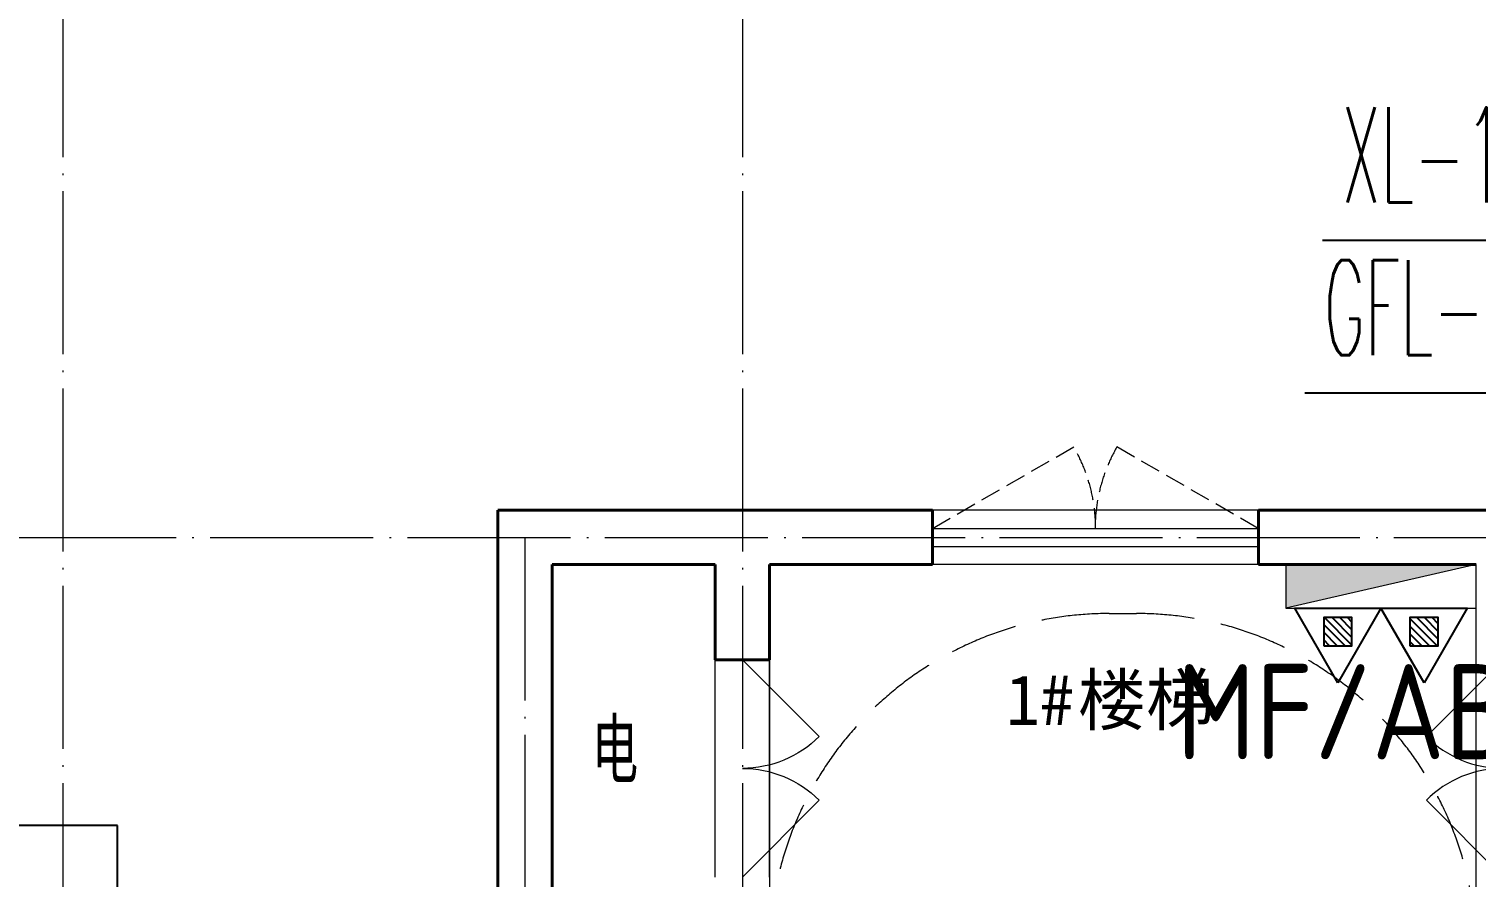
# Model space of a CAD drawing. Extents: x 27938 to 650306, y -92720 to 1524912.
# Drawn here: x 281791 to 287117, y 452332 to 455454 of the extents above; entities that cross this region are included whole.
import ezdxf

# ---------------------------------------------------------------- set-up
doc = ezdxf.new("R2010")
doc.units = 0
doc.header["$LTSCALE"] = 1000
doc.header["$MEASUREMENT"] = 0
doc.linetypes.add('DASH', pattern=[0.35, 0.25, -0.1])
doc.linetypes.add('DOTE', pattern=[2.4200000000000004, 2, -0.2, 0.02, -0.2])
for name, color, linetype in [('DIM_SYMB', 3, 'Continuous'), ('DIM_不分区消火栓', 3, 'Continuous'), ('DIM_管井排水', 3, 'Continuous'), ('DIM_餐饮排水', 3, 'Continuous'), ('EQUIP_灭火器', 7, 'Continuous'), ('PUB_TEXT', 4, 'Continuous'), ('TEXT_灭火器', 7, 'Continuous')]:
    doc.layers.add(name, color=color, linetype=linetype)
for name, color, linetype, lineweight in [('DOTE', 19, 'DOTE', 9), ('EQUIP_消火栓', 242, 'Continuous', 18), ('STAIR', 2, 'Continuous', 18), ('WALL', 9, 'Continuous', 40), ('WINDOW', 8, 'Continuous', 15)]:
    doc.layers.add(name, color=color, linetype=linetype, lineweight=lineweight)
doc.styles.add('_TWT_SERIAL', font='simplex.shx', dxfattribs={"width": 0.6, "oblique": 10, "height": 3, "bigfont": 'aadri.shx'})
doc.styles.get("Standard").update_dxf_attribs({"font": 'gbenor.shx', "bigfont": 'gbcbig.shx'})
doc.styles.add('黑体', font='simhei.ttf')

# ---------------------------------------------------------------- blocks, each defined once
blk = doc.blocks.new('FGDGDRGSDGDG')
at = {"layer": 'DOTE', "linetype": 'DOTE', "ltscale": 0.3}
for p, q in [((499982.4698887544, 529998.4609255956), (499982.4698887547, 523848.4609176683)), ((502482.4698907363, 529998.4609255956), (502482.4698907366, 522348.4609178717)), ((488182.4698887547, 527998.4609255956), (546982.4698887588, 527998.4609255956)), ((501682.469890744, 527998.4609255956), (501682.4698907441, 526448.4609255957))]:
    blk.add_line(p, q, dxfattribs=at)
blk = doc.blocks.new('$DorLib2D$00000116')
at = {"color": 0}
for p, q in [((-0.4999999999999929, 7.105427357601002e-15), (-0.146446609406766, 0.353553390593234)), ((0.5000000000000071, 7.105427357601002e-15), (0.1464466094067731, 0.353553390593234))]:
    blk.add_line(p, q, dxfattribs=at)
for centre, radius, start, end in [((-0.4999999999984652, 4.831690603168681e-13), 0.4999999999984674, 0, 45), ((0.4999999999977511, 9.059419880941277e-13), 0.4999999999976598, 135, 180)]:
    blk.add_arc(centre, radius, start, end, dxfattribs=at)
blk = doc.blocks.new('$WINLIB2D$00000001')
at = {"color": 0}
for points in [[(-0.4999999999999964, 0.5000000000000142), (-0.4999999999999964, -0.4999999999999858)], [(-0.4999999999999964, 0.5000000000000142), (0.5000000000000036, 0.5000000000000142)], [(0.5000000000000036, -0.4999999999999858), (0.5000000000000036, 0.5000000000000142)], [(0.5000000000000036, 0.1666666666666714), (-0.4999999999999964, 0.1666666666666714)], [(0.5000000000000036, -0.1666666666666572), (-0.4999999999999964, -0.1666666666666572)], [(-0.4999999999999964, -0.4999999999999858), (0.5000000000000036, -0.4999999999999858)]]:
    blk.add_lwpolyline(points, dxfattribs=at)
blk = doc.blocks.new('$TwtSys$00000434')
at = {"color": 7}
for p, q in [((-0.5, 0.5), (-0.5, -0.5)), ((-0.5, -0.5), (0.5, 0.5)), ((0.5, 0.5), (-0.5, 0.5)), ((0.5, -0.5), (0.5, 0.5)), ((-0.5, -0.5), (0.5, -0.5))]:
    blk.add_line(p, q, dxfattribs=at)
blk.add_solid([(0.5, -0.5), (0.5, 0.5), (-0.5, -0.5)], dxfattribs=at)
blk = doc.blocks.new('$TwtSys$00000546')
h = blk.add_hatch()
h.set_pattern_fill('ANSI31', color=1, scale=200, style=0)
h.set_pattern_definition([(45, (-38543.80223862439, -6670.830405693208), (-17.67766952966369, 17.67766952966369), [])])
h.paths.add_polyline_path([(-64.92232553117356, 173.7449990885525), (64.922325531159, 173.7449990885525), (64.922325531159, 43.90034802621994), (-64.92232553117356, 43.90034802621994)])
at = {"color": 1}
for points in [[(0, 343.6163707387423), (-198.3870041439732, 0), (198.3870041439732, 0)], [(-64.92232553117356, 173.7449990885525), (64.922325531159, 173.7449990885525), (64.922325531159, 43.90034802621994), (-64.92232553117356, 43.90034802621994)]]:
    blk.add_lwpolyline(points, close=True, dxfattribs=at)

msp = doc.modelspace()

# ---------------------------------------------------------------- linework, layer by layer
at = {"layer": 'DIM_SYMB', "color": 8}
msp.add_lwpolyline([(285141.5787002591, 449842.0865620388, 0, 0, 0), (285141.5787002591, 452767.0865620388, 0, 0, 0), (286491.5787002591, 452767.0865620388, 0, 0, 0), (286491.5787002591, 451532.0865620388, 0, 40.00000000000001, 0), (286491.5787002591, 451682.0865620388, 0, 0, 0)], format="xyseb", dxfattribs=at)
at = {"layer": 'DIM_不分区消火栓'}
msp.add_line((287416.5787024349, 454675.1827806291), (286552.0578658709, 454675.1827806291), dxfattribs=at)
at = {"layer": 'DIM_管井排水'}
msp.add_line((287416.5787024349, 454112.8976580264), (286486.534614763, 454112.8976580264), dxfattribs=at)
at = {"layer": 'DIM_餐饮排水'}
for p, q in [((282116.6398894856, 452521.3084387339), (281128.8582840687, 452521.3084387339)), ((282116.6398894856, 451832.0865620823), (282116.6398894856, 452521.3084387339))]:
    msp.add_line(p, q, dxfattribs=at)
at = {"layer": 'STAIR', "color": 8}
for p, q in [((287116.5787002591, 453482.0865620388), (284516.5787002591, 453482.0865620388)), ((284516.5787002591, 453482.0865620388), (284516.5787002591, 452052.0865620388)), ((287116.5787002591, 452052.0865620388), (287116.5787002591, 453482.0865620388))]:
    msp.add_line(p, q, dxfattribs=at)
at = {"layer": 'STAIR', "color": 8, "linetype": 'DASH'}
msp.add_lwpolyline([(284516.5787002471, 452052.0865620318, -0.4142135623699036), (285766.5787002471, 453302.0865620182), (285866.5787002591, 453302.0865620182, -0.4142135623699035), (287116.5787002591, 452052.0865620318)], format="xyb", dxfattribs=at)
at = {"layer": 'WALL', "color": 8}
for p, q in [((283516.57870021, 453682.0865641697), (284416.5787000071, 453682.0865641581)), ((283516.57870021, 453682.0865641697), (283516.57870021, 452132.0865620815)), ((285116.5787024689, 453682.0865620368), (284416.5787024704, 453682.0865620361)), ((285116.5787024689, 453482.0865620359), (285116.5787024689, 453682.0865620368)), ((287216.5787024704, 453682.0865620361), (286316.5787024689, 453682.0865620368)), ((286316.5787024689, 453682.0865620368), (286316.5787024688, 453482.0865620359)), ((283716.578700208, 453482.0865641571), (284316.5787002117, 453482.0865641571)), ((283716.578700208, 453482.0865641571), (283716.5787002081, 452132.0865620732)), ((284316.5787002117, 453482.0865641571), (284316.5787002235, 453132.0868782023)), ((284516.5787002192, 453482.0865620368), (285116.5787024689, 453482.0865620359)), ((284516.5787002324, 453132.0868782088), (284516.5787002192, 453482.0865620368)), ((286316.5787024688, 453482.0865620359), (287116.578702439, 453482.0865620368)), ((284316.5787002235, 453132.0868782023), (284516.5787002324, 453132.0868782088))]:
    msp.add_line(p, q, dxfattribs=at)
at = {"layer": 'WINDOW'}
for p, q in [((284316.5787002508, 452332.0868782017), (284316.5787002248, 453132.0868782017)), ((284516.5787002508, 452332.0868782083), (284516.5787002248, 453132.0868782083))]:
    msp.add_line(p, q, dxfattribs=at)
at = {"layer": 'WINDOW', "color": 8, "linetype": 'DASH', "ltscale": 0.3}
for points in [[(285116.5787025288, 453615.4198953981), (285636.194134229, 453915.4200895639, -0.1316523369510079), (285716.5787024792, 453615.4204177516)], [(286314.7254775958, 453615.4198953981), (285795.1100458955, 453915.4200895639, 0.1316523369510079), (285714.7254776453, 453615.4204177516)]]:
    msp.add_lwpolyline(points, format="xyb", dxfattribs=at)

# ---------------------------------------------------------------- block references
msp.add_blockref('FGDGDRGSDGDG', (-218065.8911862843, -74416.37435578852))
at = {"layer": 'EQUIP_消火栓', "xscale": 700, "yscale": 160, "zscale": 700, "rotation": 180}
msp.add_blockref('$TwtSys$00000434', (286766.5787024338, 453402.0865619963), dxfattribs=at)
at = {"layer": 'EQUIP_灭火器', "xscale": 0.8, "yscale": -0.8, "zscale": 0.8}
for p in [(286607.8690991187, 453322.0865619963), (286925.288305749, 453322.0865619963)]:
    msp.add_blockref('$TwtSys$00000546', p, dxfattribs=at)
at = {"layer": 'WINDOW', "xscale": -1200, "yscale": -200, "zscale": -1200}
msp.add_blockref('$WINLIB2D$00000001', (285716.5787024708, 453582.0865620361), dxfattribs=at)
at = {"layer": 'WINDOW', "yscale": -800}
for p, xscale, zscale, rotation in [((284416.5787002378, 452732.086878205), 800, 800, 90.00000000186763), ((287216.5787021725, 452732.0874872136), -800, -800, 269.9999999799187)]:
    msp.add_blockref('$DorLib2D$00000116', p, dxfattribs=dict(at, xscale=xscale, zscale=zscale, rotation=rotation))

# ---------------------------------------------------------------- texts
at = {"layer": 'DIM_不分区消火栓', "color": 7, "style": '_TWT_SERIAL', "width": 0.48}
msp.add_text('XL-1', height=350, dxfattribs=at).set_placement((286622.0578658709, 454815.1827806291))
at = {"layer": 'DIM_管井排水', "color": 7, "style": '_TWT_SERIAL', "width": 0.48}
msp.add_text('GFL-1', height=350, dxfattribs=at).set_placement((286556.534614763, 454252.8976580264))
at = {"layer": 'PUB_TEXT', "color": 8, "style": '黑体'}
for s, p in [('1#', (285386.6260373628, 452892.1551998372)), ('楼梯', (285651.2673875738, 452892.1551998372))]:
    msp.add_text(s, height=184.0084388185654, dxfattribs=at).set_placement(p)
at = {"layer": 'PUB_TEXT', "color": 8}
msp.add_text('电', height=236.3120567375886, dxfattribs=at).set_placement((283862.8244715582, 452676.8494918151))
at = {"layer": 'TEXT_灭火器'}
msp.add_text('MF/ABC2', height=350, dxfattribs=at).set_placement((286014.0700902291, 452765.916739553))

doc.saveas('drawing.dxf')
